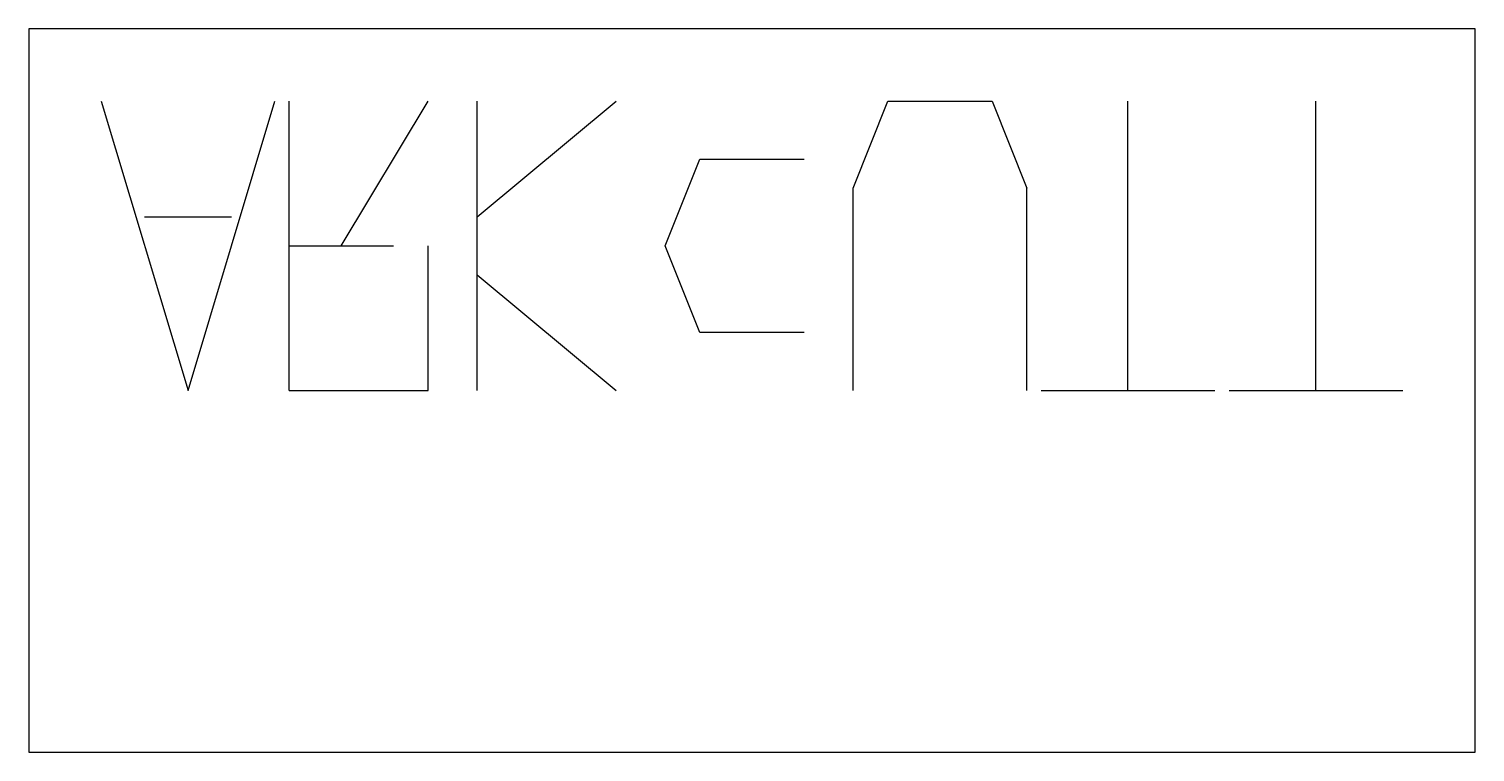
# Model space of a CAD drawing. Header units: metres. Extents: x -500 to 500, y -250 to 250.
import ezdxf

# ---------------------------------------------------------------- set-up
doc = ezdxf.new("R2010")
doc.units = ezdxf.units.M
doc.layers.add('Corte Exterior', color=1, linetype='Continuous')

msp = doc.modelspace()

# ---------------------------------------------------------------- linework, layer by layer
at = {"layer": 'Corte Exterior'}
for p, q in [((-450, 200), (-390, 0)), ((-390, 0), (-330, 200)), ((-320, 0), (-320, 200)), ((-284, 100), (-224, 200)), ((-190, 0), (-190, 200)), ((-190, 120), (-94, 200)), ((70, 140), (94, 200)), ((94, 200), (166, 200)), ((166, 200), (190, 140)), ((260, 0), (260, 200)), ((390, 0), (390, 200)), ((-60, 100), (-36, 160)), ((-36, 160), (36, 160)), ((70, 0), (70, 140)), ((190, 0), (190, 140)), ((-420, 120), (-360, 120)), ((-320, 100), (-248, 100)), ((-224, 0), (-224, 100)), ((-36, 40), (-60, 100)), ((-190, 80), (-94, 0)), ((36, 40), (-36, 40)), ((-320, 0), (-224, 0)), ((200, 0), (320, 0)), ((330, 0), (450, 0))]:
    msp.add_line(p, q, dxfattribs=at)
msp.add_lwpolyline([(-500, -250), (500, -250), (500, 250), (-500, 250)], close=True, dxfattribs=at)

doc.saveas('drawing.dxf')
